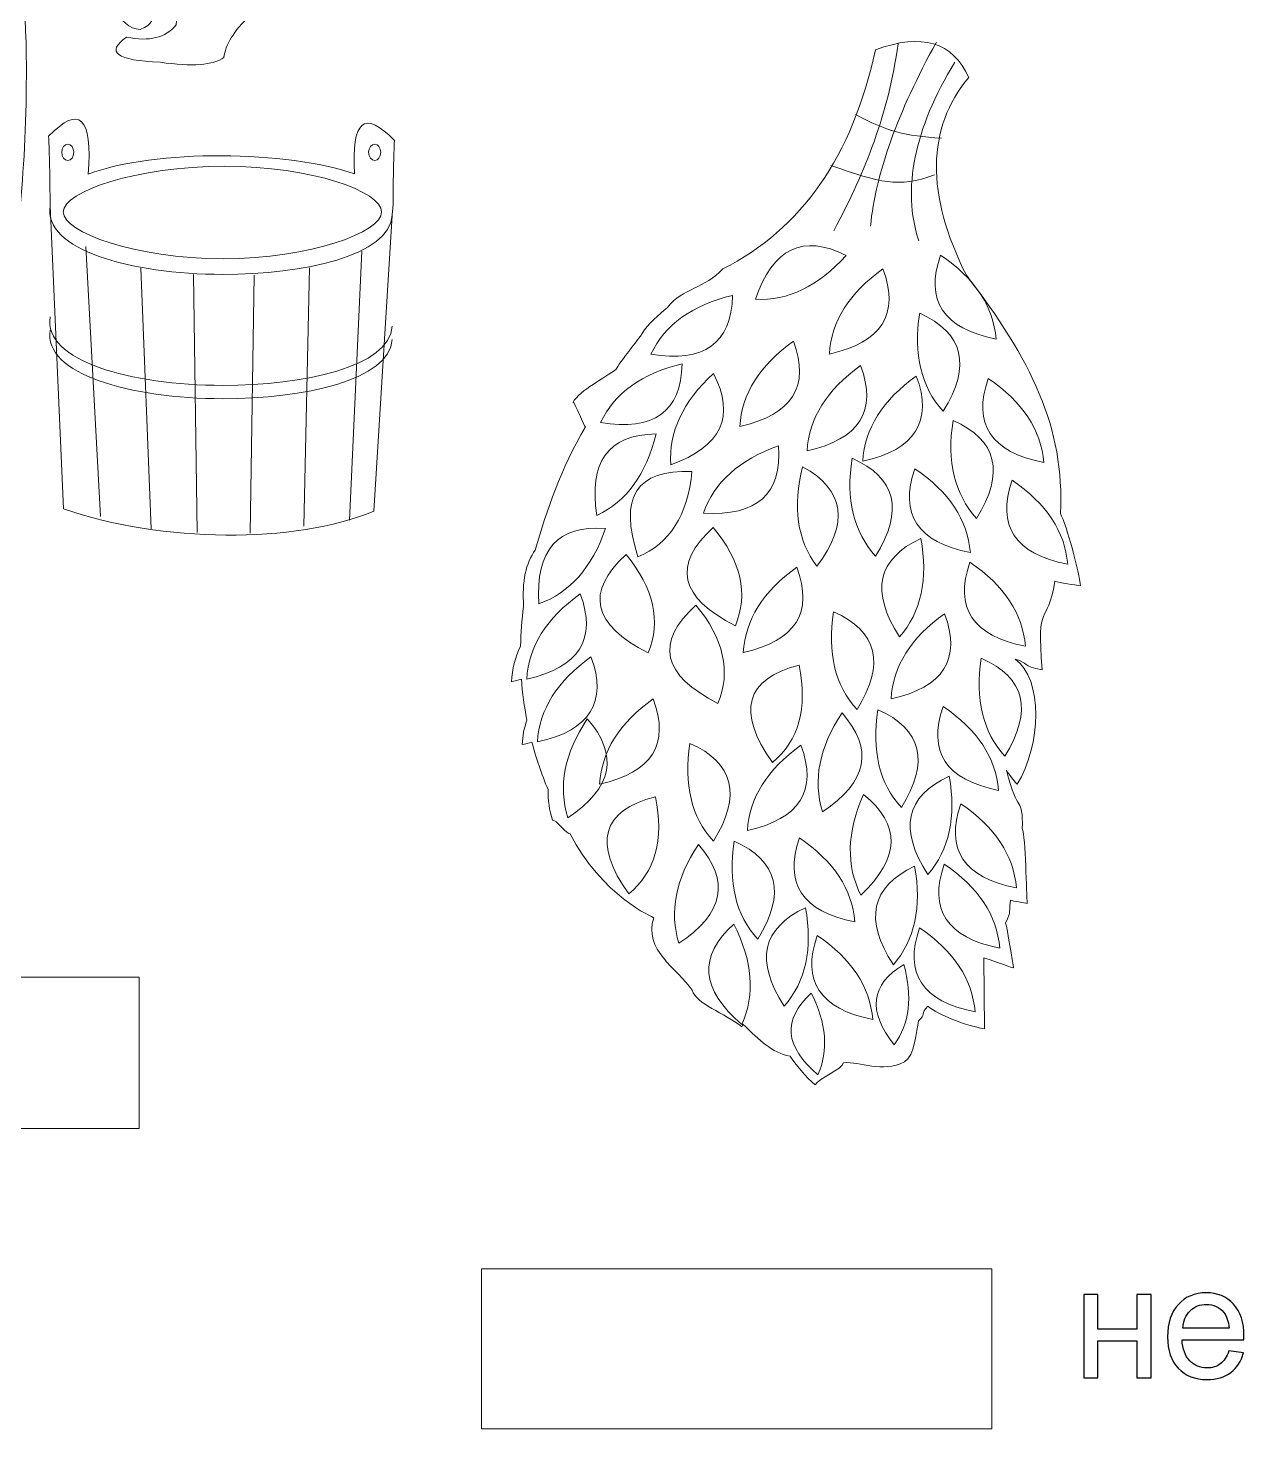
# Model space of a CAD drawing. Header units: centimetres. Extents: x -194 to -71, y -132 to -32.
# Drawn here: x -142.51 to -136.08, y -60.32 to -52.92 of the extents above; entities that cross this region are included whole.
import ezdxf

# ---------------------------------------------------------------- set-up
doc = ezdxf.new("R2010")
doc.units = ezdxf.units.CM
doc.header["$MEASUREMENT"] = 0
doc.layers.add('Layer 1', color=7, linetype='Continuous')

msp = doc.modelspace()

# ---------------------------------------------------------------- linework, layer by layer
at = {"layer": 'Layer 1', "color": 242, "lineweight": 20}
msp.add_lwpolyline([(-140.11195, -60.31619), (-137.41321, -60.31619), (-137.41321, -59.46953), (-140.11195, -59.46953), (-140.11195, -60.31619)], close=True, dxfattribs=at)
at = {"layer": 'Layer 1', "color": 250, "lineweight": 20}
for centre in [(-142.29817, -53.5719), (-140.67562, -53.5719)]:
    msp.add_ellipse(centre, major_axis=(0, 0.04306), ratio=0.7436136, dxfattribs=at)
for points, knots in [([(-141.80799, -53.09588), (-141.64111, -53.12038), (-141.52923, -53.11214), (-141.47237, -53.07115), (-141.47237, -53.07115), (-141.46658, -53.00512), (-141.42081, -52.9313), (-141.33506, -52.84974), (-141.33506, -52.84974), (-141.22352, -52.7187), (-141.22908, -52.60597), (-141.35172, -52.51157), (-141.35172, -52.51157), (-141.45841, -52.38255), (-141.64424, -52.23359), (-141.62629, -52.12913), (-141.62629, -52.12913), (-141.58117, -51.73998), (-141.5757, -51.36731), (-141.62987, -50.99728), (-141.62987, -50.99728), (-141.59197, -50.99492), (-141.5331, -51.10387), (-141.49481, -51.0987), (-141.49481, -51.0987), (-141.45317, -51.11015), (-141.25241, -51.20742), (-141.20861, -51.20525), (-141.20861, -51.20525), (-141.21272, -51.19357), (-141.00339, -51.21226), (-141.00786, -51.20152), (-141.00786, -51.20152), (-140.72723, -51.14377), (-140.44417, -51.21312), (-140.44417, -51.21312), (-140.44417, -51.21312), (-140.36127, -51.26539), (-140.45853, -51.08039), (-140.38363, -51.03937), (-140.38363, -51.03937), (-140.35103, -51.02153), (-140.14413, -51.14837), (-140.11225, -51.13771), (-140.11225, -51.13771), (-140.05187, -51.13727), (-140.0802, -50.97036), (-140.00398, -50.91822), (-140.00398, -50.91822), (-140.00733, -50.91561), (-139.93165, -50.86477), (-139.93508, -50.86228), (-139.93508, -50.86228), (-139.84842, -50.8109), (-139.79724, -50.81005), (-139.7602, -50.74006), (-139.7602, -50.74006), (-139.7269, -50.72993), (-139.4367, -50.64122), (-139.39849, -50.61508), (-139.39849, -50.61508), (-139.42106, -50.59751), (-139.54807, -50.28778), (-139.5741, -50.27678), (-139.5741, -50.27678), (-139.56106, -50.21046), (-139.67431, -50.20307), (-139.69615, -50.10342), (-139.69615, -50.10342), (-139.7061, -50.05798), (-139.80931, -50.0249), (-139.84636, -50.00741), (-139.84636, -50.00741), (-139.84735, -50.00544), (-139.59653, -49.95937), (-139.56476, -49.89611), (-139.56476, -49.89611), (-139.56476, -49.89611), (-139.94398, -49.6959), (-139.94398, -49.6959), (-139.94398, -49.6959), (-139.89586, -49.61428), (-139.96392, -49.59579), (-139.95774, -49.5834), (-139.95774, -49.5834), (-139.98007, -49.5796), (-140.1246, -49.56837), (-140.14682, -49.56822), (-140.14682, -49.56822), (-140.19444, -49.53216), (-140.16548, -49.55152), (-140.23276, -49.52607), (-140.23276, -49.52607), (-140.2277, -49.51709), (-140.20715, -49.47426), (-140.20224, -49.46449), (-140.20224, -49.46449), (-140.24022, -49.458), (-140.20522, -49.28176), (-140.24286, -49.28589), (-140.24286, -49.28589), (-140.37755, -49.24956), (-140.39742, -49.1059), (-140.5934, -49.10277), (-140.5934, -49.10277), (-140.5701, -49.0959), (-141.09649, -49.09495), (-141.07442, -49.08382), (-141.07442, -49.08382), (-141.2049, -48.95041), (-141.43629, -48.94712), (-141.54592, -49.0359), (-141.54592, -49.0359), (-141.5145, -48.98629), (-141.51247, -49.01795), (-141.47416, -48.94172), (-141.47416, -48.94172), (-141.76979, -48.89127), (-141.48268, -48.89698), (-141.66688, -48.81841), (-141.66688, -48.81841), (-141.65649, -48.80208), (-141.78055, -48.72637), (-141.77086, -48.70705), (-141.77086, -48.70705), (-141.8148, -48.69955), (-141.9711, -48.94425), (-142.05781, -49.04512), (-142.05781, -49.04512), (-142.24201, -48.12336), (-142.31892, -48.09432), (-143.01573, -47.99866), (-143.01573, -47.99866), (-143.265, -47.81074), (-143.29327, -47.26369), (-143.19855, -47.15736), (-143.19855, -47.15736), (-143.07854, -47.14787), (-142.96068, -46.98147), (-142.96144, -46.64207), (-142.96144, -46.64207), (-142.9854, -46.54221), (-143.05196, -46.60798), (-143.09455, -46.57766), (-143.09455, -46.57766), (-143.131, -45.90653), (-143.47626, -45.65558), (-144.22188, -45.9295), (-144.22188, -45.9295), (-144.39253, -46.09946), (-144.4702, -46.35174), (-144.45486, -46.68636), (-144.45486, -46.68636), (-144.50127, -47.12342), (-144.4264, -47.42132), (-144.23024, -47.58009), (-144.23024, -47.58009), (-144.20326, -47.72473), (-144.19771, -47.61501), (-144.21363, -47.72267), (-144.21363, -47.72267), (-144.17886, -47.89569), (-144.27592, -47.90061), (-144.67121, -48.0389), (-144.67121, -48.0389), (-144.8523, -48.0246), (-145.14351, -48.30105), (-145.16206, -48.64277), (-145.16206, -48.64277), (-145.44435, -49.61717), (-145.52063, -50.17005), (-145.60721, -50.30137), (-145.60721, -50.30137), (-145.71123, -50.29725), (-145.94835, -50.2221), (-146.31856, -50.07594), (-146.31856, -50.07594), (-146.29998, -49.98395), (-146.33047, -49.90746), (-146.41009, -49.84648), (-146.41009, -49.84648), (-146.47376, -49.80491), (-146.5195, -49.71768), (-146.54735, -49.5848), (-146.54735, -49.5848), (-146.53402, -49.37562), (-146.59227, -49.29643), (-146.72206, -49.34727), (-146.72206, -49.34727), (-146.81252, -49.40091), (-146.81945, -49.4935), (-146.74288, -49.62505), (-146.74288, -49.62505), (-146.71353, -49.69631), (-146.70106, -49.75671), (-146.70542, -49.80621), (-146.70542, -49.80621), (-146.74456, -49.84969), (-146.83194, -49.86176), (-146.96751, -49.84246), (-146.96751, -49.84246), (-147.04566, -49.75187), (-147.23422, -49.69551), (-147.53327, -49.67336), (-147.53327, -49.67336), (-147.65363, -49.6796), (-147.68275, -49.73193), (-147.62061, -49.83036), (-147.62061, -49.83036), (-147.54121, -49.81591), (-147.39699, -49.84006), (-147.18799, -49.90283), (-147.18799, -49.90283), (-147.21571, -49.90283), (-147.26286, -49.90283), (-147.32942, -49.90283), (-147.32942, -49.90283), (-147.43904, -49.8907), (-147.48204, -49.93232), (-147.45837, -50.02763), (-147.45837, -50.02763), (-147.30903, -50.0024), (-147.17453, -50.01583), (-147.05486, -50.06788), (-147.05486, -50.06788), (-147.12417, -50.06384), (-147.19488, -50.0625), (-147.26702, -50.06386), (-147.26702, -50.06386), (-147.40358, -50.08878), (-147.40427, -50.19613), (-147.3003, -50.21685), (-147.3003, -50.21685), (-147.21638, -50.18001), (-147.08466, -50.19075), (-146.95502, -50.23697), (-146.95502, -50.23697), (-147.08299, -50.20487), (-147.47612, -50.33706), (-147.19005, -50.396), (-147.19005, -50.396), (-147.16495, -50.35572), (-147.02061, -50.37898), (-146.95154, -50.39452), (-146.95154, -50.39452), (-146.7649, -50.43643), (-146.55182, -50.51199), (-146.33936, -50.51476), (-146.33936, -50.51476), (-146.16362, -50.571), (-145.96533, -50.68238), (-145.74448, -50.84889), (-145.74448, -50.84889), (-145.44932, -50.95341), (-145.25796, -50.95208), (-145.17042, -50.84487), (-145.17042, -50.84487), (-145.23675, -51.16274), (-145.22566, -51.48477), (-145.13713, -51.81106), (-145.13713, -51.81106), (-145.2565, -51.80729), (-145.35634, -52.1401), (-145.43664, -52.80947), (-145.43664, -52.80947), (-145.57475, -53.34101), (-145.77997, -53.81339), (-146.05233, -54.22656), (-146.05233, -54.22656), (-145.92601, -54.38476), (-145.74855, -54.50554), (-145.51985, -54.58889), (-145.51985, -54.58889), (-145.51153, -54.75796), (-145.50877, -54.81431), (-145.51153, -54.75796), (-145.51153, -54.75796), (-145.57418, -54.8794), (-145.57974, -55.03507), (-145.52819, -55.22494), (-145.52819, -55.22494), (-145.73662, -55.47461), (-145.83922, -55.79669), (-145.83601, -56.19115), (-145.83601, -56.19115), (-145.91676, -56.58067), (-146.01659, -57.13357), (-146.15217, -57.36668), (-146.15217, -57.36668), (-146.29035, -57.59107), (-146.57322, -57.60181), (-146.85936, -57.56797), (-146.85936, -57.56797), (-147.15226, -57.54964), (-147.14391, -57.64896), (-147.03407, -57.80146), (-147.03407, -57.80146), (-146.87595, -57.84856), (-146.73539, -57.89388), (-146.60285, -57.92923), (-146.60285, -57.92923), (-146.60285, -57.92923), (-147.32057, -57.92923), (-147.32057, -57.92923), (-147.32057, -57.92923), (-147.32057, -57.92923), (-147.32057, -58.72923), (-147.32057, -58.72923), (-147.32057, -58.72923), (-147.32057, -58.72923), (-145.52057, -58.72923), (-145.52057, -58.72923), (-145.52057, -58.72923), (-145.52057, -58.72923), (-145.52057, -57.9834), (-145.52057, -57.9834), (-145.52057, -57.9834), (-145.50454, -57.986), (-145.49025, -57.98967), (-145.47826, -57.99472), (-145.47826, -57.99472), (-145.35079, -57.92643), (-145.38744, -57.69024), (-145.49968, -57.50758), (-145.49968, -57.50758), (-145.53673, -57.38594), (-145.53336, -56.98872), (-145.3701, -56.76281), (-145.3701, -56.76281), (-145.02121, -56.28273), (-144.74876, -55.83609), (-144.8282, -55.28912), (-144.8282, -55.28912), (-144.82282, -55.00049), (-144.76573, -54.82094), (-144.65461, -54.66942), (-144.65461, -54.66942), (-144.3993, -54.6764), (-144.10256, -54.66835), (-143.76439, -54.64526), (-143.76439, -54.64526), (-143.76371, -54.49661), (-143.6805, -54.75962), (-143.51479, -55.43431), (-143.51479, -55.43431), (-143.53715, -55.90135), (-143.53715, -56.30126), (-143.51479, -56.634), (-143.51479, -56.634), (-143.47425, -56.99166), (-143.57687, -57.28688), (-143.82263, -57.51968), (-143.82263, -57.51968), (-143.89755, -57.61537), (-144.06671, -57.70931), (-144.33014, -57.80148), (-144.33014, -57.80148), (-144.41412, -57.98259), (-144.21088, -58.06437), (-143.72057, -58.04683), (-143.72057, -58.04683), (-143.72057, -58.04683), (-143.72057, -58.72923), (-143.72057, -58.72923), (-143.72057, -58.72923), (-143.72057, -58.72923), (-141.92057, -58.72923), (-141.92057, -58.72923), (-141.92057, -58.72923), (-141.92057, -58.72923), (-141.92057, -57.92923), (-141.92057, -57.92923), (-141.92057, -57.92923), (-141.92057, -57.92923), (-143.02771, -57.92923), (-143.02771, -57.92923), (-143.02771, -57.92923), (-143.00683, -57.92188), (-142.98615, -57.91419), (-142.96569, -57.90615), (-142.96569, -57.90615), (-142.88931, -57.86846), (-142.87822, -57.7584), (-142.93241, -57.57605), (-142.93241, -57.57605), (-143.02485, -57.38453), (-143.02208, -57.1215), (-142.92408, -56.78699), (-142.92408, -56.78699), (-142.61253, -56.34493), (-142.60977, -55.77058), (-142.91577, -55.06394), (-142.91577, -55.06394), (-142.90084, -54.89736), (-142.87866, -54.69607), (-142.84921, -54.46006), (-142.84921, -54.46006), (-142.78305, -54.4323), (-142.7137, -54.40546), (-142.6412, -54.37955), (-142.6412, -54.37955), (-142.55917, -54.08187), (-142.51758, -53.66052), (-142.51642, -53.11546), (-142.51642, -53.11546), (-142.51768, -52.79202), (-142.55374, -52.42972), (-142.62459, -52.02851), (-142.62459, -52.02851), (-142.57864, -51.59104), (-142.89203, -51.33338), (-143.01563, -50.62752), (-143.01563, -50.62752), (-143.02642, -50.47208), (-143.03349, -50.40942), (-142.94713, -50.1774), (-142.94713, -50.1774), (-142.94366, -50.18123), (-142.92849, -50.21103), (-142.92484, -50.21497), (-142.92484, -50.21497), (-142.90041, -50.26312), (-142.82089, -50.34433), (-142.77863, -50.37895), (-142.77863, -50.37895), (-142.77622, -50.37381), (-142.68555, -50.35814), (-142.68335, -50.35309), (-142.68335, -50.35309), (-142.53979, -50.49179), (-142.6421, -50.70474), (-142.49117, -50.79066), (-142.49117, -50.79066), (-142.4588, -50.83031), (-142.40697, -50.86022), (-142.33561, -50.88037), (-142.33561, -50.88037), (-142.27212, -51.11759), (-142.16432, -51.39625), (-142.03809, -51.74264), (-142.03809, -51.74264), (-141.94801, -51.94991), (-141.94758, -52.15004), (-142.03678, -52.34306), (-142.03678, -52.34306), (-142.12156, -52.39996), (-142.14377, -52.50464), (-142.10335, -52.65708), (-142.10335, -52.65708), (-142.08377, -52.72412), (-142.0699, -52.77243), (-142.06174, -52.802), (-142.06174, -52.802), (-142.01905, -52.87969), (-141.97052, -52.91995), (-141.91614, -52.92277), (-141.91614, -52.92277), (-141.84849, -52.89944), (-141.83325, -52.85919), (-141.87037, -52.802), (-141.87037, -52.802), (-141.93234, -52.76094), (-141.95035, -52.69787), (-141.92445, -52.61279), (-141.92445, -52.61279), (-141.78491, -52.45914), (-141.69895, -52.46585), (-141.66654, -52.63292), (-141.66654, -52.63292), (-141.69796, -52.68976), (-141.71738, -52.77833), (-141.72479, -52.89861), (-141.72479, -52.89861), (-141.78024, -52.96721), (-141.86762, -52.9887), (-141.98685, -52.96302), (-141.98685, -52.96302), (-142.10049, -53.04253), (-142.04086, -53.08683), (-141.80799, -53.09588)], [0, 0, 0, 0, 0.0082645, 0.0082645, 0.0082645, 0.0082645, 0.0165289, 0.0165289, 0.0165289, 0.0165289, 0.0247934, 0.0247934, 0.0247934, 0.0247934, 0.0330579, 0.0330579, 0.0330579, 0.0330579, 0.0413223, 0.0413223, 0.0413223, 0.0413223, 0.0495868, 0.0495868, 0.0495868, 0.0495868, 0.0578512, 0.0578512, 0.0578512, 0.0578512, 0.0661157, 0.0661157, 0.0661157, 0.0661157, 0.0743802, 0.0743802, 0.0743802, 0.0743802, 0.0826446, 0.0826446, 0.0826446, 0.0826446, 0.0909091, 0.0909091, 0.0909091, 0.0909091, 0.0991736, 0.0991736, 0.0991736, 0.0991736, 0.107438, 0.107438, 0.107438, 0.107438, 0.1157025, 0.1157025, 0.1157025, 0.1157025, 0.1239669, 0.1239669, 0.1239669, 0.1239669, 0.1322314, 0.1322314, 0.1322314, 0.1322314, 0.1404959, 0.1404959, 0.1404959, 0.1404959, 0.1487603, 0.1487603, 0.1487603, 0.1487603, 0.1570248, 0.1570248, 0.1570248, 0.1570248, 0.1652893, 0.1652893, 0.1652893, 0.1652893, 0.1735537, 0.1735537, 0.1735537, 0.1735537, 0.1818182, 0.1818182, 0.1818182, 0.1818182, 0.1900826, 0.1900826, 0.1900826, 0.1900826, 0.1983471, 0.1983471, 0.1983471, 0.1983471, 0.2066116, 0.2066116, 0.2066116, 0.2066116, 0.214876, 0.214876, 0.214876, 0.214876, 0.2231405, 0.2231405, 0.2231405, 0.2231405, 0.231405, 0.231405, 0.231405, 0.231405, 0.2396694, 0.2396694, 0.2396694, 0.2396694, 0.2479339, 0.2479339, 0.2479339, 0.2479339, 0.2561983, 0.2561983, 0.2561983, 0.2561983, 0.2644628, 0.2644628, 0.2644628, 0.2644628, 0.2727273, 0.2727273, 0.2727273, 0.2727273, 0.2809917, 0.2809917, 0.2809917, 0.2809917, 0.2892562, 0.2892562, 0.2892562, 0.2892562, 0.2975207, 0.2975207, 0.2975207, 0.2975207, 0.3057851, 0.3057851, 0.3057851, 0.3057851, 0.3140496, 0.3140496, 0.3140496, 0.3140496, 0.322314, 0.322314, 0.322314, 0.322314, 0.3305785, 0.3305785, 0.3305785, 0.3305785, 0.338843, 0.338843, 0.338843, 0.338843, 0.3471074, 0.3471074, 0.3471074, 0.3471074, 0.3553719, 0.3553719, 0.3553719, 0.3553719, 0.3636364, 0.3636364, 0.3636364, 0.3636364, 0.3719008, 0.3719008, 0.3719008, 0.3719008, 0.3801653, 0.3801653, 0.3801653, 0.3801653, 0.3884298, 0.3884298, 0.3884298, 0.3884298, 0.3966942, 0.3966942, 0.3966942, 0.3966942, 0.4049587, 0.4049587, 0.4049587, 0.4049587, 0.4132231, 0.4132231, 0.4132231, 0.4132231, 0.4214876, 0.4214876, 0.4214876, 0.4214876, 0.4297521, 0.4297521, 0.4297521, 0.4297521, 0.4380165, 0.4380165, 0.4380165, 0.4380165, 0.446281, 0.446281, 0.446281, 0.446281, 0.4545455, 0.4545455, 0.4545455, 0.4545455, 0.4628099, 0.4628099, 0.4628099, 0.4628099, 0.4710744, 0.4710744, 0.4710744, 0.4710744, 0.4793388, 0.4793388, 0.4793388, 0.4793388, 0.4876033, 0.4876033, 0.4876033, 0.4876033, 0.4958678, 0.4958678, 0.4958678, 0.4958678, 0.5041322, 0.5041322, 0.5041322, 0.5041322, 0.5123967, 0.5123967, 0.5123967, 0.5123967, 0.5206612, 0.5206612, 0.5206612, 0.5206612, 0.5289256, 0.5289256, 0.5289256, 0.5289256, 0.5371901, 0.5371901, 0.5371901, 0.5371901, 0.5454545, 0.5454545, 0.5454545, 0.5454545, 0.553719, 0.553719, 0.553719, 0.553719, 0.5619835, 0.5619835, 0.5619835, 0.5619835, 0.5702479, 0.5702479, 0.5702479, 0.5702479, 0.5785124, 0.5785124, 0.5785124, 0.5785124, 0.5867769, 0.5867769, 0.5867769, 0.5867769, 0.5950413, 0.5950413, 0.5950413, 0.5950413, 0.6033058, 0.6033058, 0.6033058, 0.6033058, 0.6115702, 0.6115702, 0.6115702, 0.6115702, 0.6198347, 0.6198347, 0.6198347, 0.6198347, 0.6280992, 0.6280992, 0.6280992, 0.6280992, 0.6363636, 0.6363636, 0.6363636, 0.6363636, 0.6446281, 0.6446281, 0.6446281, 0.6446281, 0.6528926, 0.6528926, 0.6528926, 0.6528926, 0.661157, 0.661157, 0.661157, 0.661157, 0.6694215, 0.6694215, 0.6694215, 0.6694215, 0.677686, 0.677686, 0.677686, 0.677686, 0.6859504, 0.6859504, 0.6859504, 0.6859504, 0.6942149, 0.6942149, 0.6942149, 0.6942149, 0.7024793, 0.7024793, 0.7024793, 0.7024793, 0.7107438, 0.7107438, 0.7107438, 0.7107438, 0.7190083, 0.7190083, 0.7190083, 0.7190083, 0.7272727, 0.7272727, 0.7272727, 0.7272727, 0.7355372, 0.7355372, 0.7355372, 0.7355372, 0.7438017, 0.7438017, 0.7438017, 0.7438017, 0.7520661, 0.7520661, 0.7520661, 0.7520661, 0.7603306, 0.7603306, 0.7603306, 0.7603306, 0.768595, 0.768595, 0.768595, 0.768595, 0.7768595, 0.7768595, 0.7768595, 0.7768595, 0.785124, 0.785124, 0.785124, 0.785124, 0.7933884, 0.7933884, 0.7933884, 0.7933884, 0.8016529, 0.8016529, 0.8016529, 0.8016529, 0.8099174, 0.8099174, 0.8099174, 0.8099174, 0.8181818, 0.8181818, 0.8181818, 0.8181818, 0.8264463, 0.8264463, 0.8264463, 0.8264463, 0.8347107, 0.8347107, 0.8347107, 0.8347107, 0.8429752, 0.8429752, 0.8429752, 0.8429752, 0.8512397, 0.8512397, 0.8512397, 0.8512397, 0.8595041, 0.8595041, 0.8595041, 0.8595041, 0.8677686, 0.8677686, 0.8677686, 0.8677686, 0.8760331, 0.8760331, 0.8760331, 0.8760331, 0.8842975, 0.8842975, 0.8842975, 0.8842975, 0.892562, 0.892562, 0.892562, 0.892562, 0.9008264, 0.9008264, 0.9008264, 0.9008264, 0.9090909, 0.9090909, 0.9090909, 0.9090909, 0.9173554, 0.9173554, 0.9173554, 0.9173554, 0.9256198, 0.9256198, 0.9256198, 0.9256198, 0.9338843, 0.9338843, 0.9338843, 0.9338843, 0.9421488, 0.9421488, 0.9421488, 0.9421488, 0.9504132, 0.9504132, 0.9504132, 0.9504132, 0.9586777, 0.9586777, 0.9586777, 0.9586777, 0.9669421, 0.9669421, 0.9669421, 0.9669421, 0.9752066, 0.9752066, 0.9752066, 0.9752066, 0.9834711, 0.9834711, 0.9834711, 0.9834711, 1, 1, 1, 1]), ([(-137.53587, -53.17658), (-137.75907, -53.44498), (-137.76327, -53.79324), (-137.54844, -54.22137), (-137.54844, -54.22137), (-137.2069, -54.66465), (-137.02707, -55.02762), (-137.05124, -55.47964), (-137.05124, -55.47964), (-137.01796, -55.5415), (-136.95079, -55.79266), (-136.945, -55.86265), (-136.945, -55.86265), (-136.97268, -55.85717), (-137.05677, -55.84549), (-137.08087, -55.83819), (-137.08087, -55.83819), (-137.12117, -56.09103), (-137.17882, -55.92556), (-137.1473, -56.30609), (-137.1473, -56.30609), (-137.25659, -56.28446), (-137.21701, -56.27136), (-137.29023, -56.24932), (-137.29023, -56.24932), (-137.14192, -56.35451), (-137.1526, -56.70544), (-137.27999, -56.91055), (-137.27999, -56.91055), (-137.30126, -56.88712), (-137.32002, -56.8622), (-137.33628, -56.83582), (-137.33628, -56.83582), (-137.27689, -57.07797), (-137.24997, -56.96568), (-137.25257, -57.14352), (-137.25257, -57.14352), (-137.23512, -57.18845), (-137.23086, -57.49147), (-137.22682, -57.54035), (-137.22682, -57.54035), (-137.2408, -57.53759), (-137.30189, -57.52664), (-137.31497, -57.52342), (-137.31497, -57.52342), (-137.32554, -57.61467), (-137.31032, -57.57259), (-137.34076, -57.64325), (-137.34076, -57.64325), (-137.33373, -57.67063), (-137.30125, -57.85217), (-137.29885, -57.88093), (-137.29885, -57.88093), (-137.31661, -57.87743), (-137.44003, -57.83079), (-137.45631, -57.82652), (-137.45631, -57.82652), (-137.45631, -57.82652), (-137.45311, -58.2031), (-137.45311, -58.2031), (-137.45311, -58.2031), (-137.55649, -58.18267), (-137.69846, -58.12833), (-137.7521, -58.08249), (-137.7521, -58.08249), (-137.79385, -58.12573), (-137.76103, -58.12499), (-137.80182, -58.1597), (-137.80182, -58.1597), (-137.81208, -58.21113), (-137.82073, -58.34912), (-137.87528, -58.37658), (-137.87528, -58.37658), (-137.9949, -58.43676), (-138.10874, -58.37491), (-138.19729, -58.38106), (-138.19729, -58.38106), (-138.20282, -58.41675), (-138.33216, -58.46464), (-138.34718, -58.49825), (-138.34718, -58.49825), (-138.39278, -58.45999), (-138.45647, -58.38503), (-138.48012, -58.34745), (-138.48012, -58.34745), (-138.58109, -58.32528), (-138.63589, -58.26688), (-138.72921, -58.17746), (-138.72921, -58.17746), (-138.73127, -58.18248), (-138.73342, -58.18749), (-138.73565, -58.19247), (-138.73565, -58.19247), (-138.8266, -58.11616), (-138.97735, -58.07268), (-138.99742, -57.99855), (-138.99742, -57.99855), (-139.07613, -57.88103), (-139.25756, -57.7869), (-139.2007, -57.61543), (-139.2007, -57.61543), (-139.2007, -57.61543), (-139.4778, -57.49761), (-139.64204, -57.17167), (-139.64204, -57.17167), (-139.65424, -57.18074), (-139.72219, -57.09187), (-139.7357, -57.10084), (-139.7357, -57.10084), (-139.7526, -57.04768), (-139.7605, -56.99358), (-139.75942, -56.93855), (-139.75942, -56.93855), (-139.79403, -56.85571), (-139.82247, -56.77213), (-139.84477, -56.68778), (-139.84477, -56.68778), (-139.86128, -56.69253), (-139.87855, -56.69691), (-139.89662, -56.70091), (-139.89662, -56.70091), (-139.89392, -56.6561), (-139.88556, -56.61282), (-139.87157, -56.57106), (-139.87157, -56.57106), (-139.88556, -56.49965), (-139.89521, -56.4277), (-139.90051, -56.35522), (-139.90051, -56.35522), (-139.91728, -56.36005), (-139.93484, -56.36453), (-139.95322, -56.3686), (-139.95322, -56.3686), (-139.94928, -56.30286), (-139.93315, -56.2404), (-139.90487, -56.18123), (-139.90487, -56.18123), (-139.90335, -56.1116), (-139.89796, -56.04151), (-139.88861, -55.97092), (-139.88861, -55.97092), (-139.88861, -55.97092), (-139.88873, -55.97096), (-139.88873, -55.97096), (-139.88873, -55.97096), (-139.89755, -55.839), (-139.87687, -55.73973), (-139.82674, -55.6731), (-139.82674, -55.6731), (-139.76635, -55.45868), (-139.69174, -55.24531), (-139.56185, -55.02234), (-139.56185, -55.02234), (-139.56898, -55.02131), (-139.6185, -54.8932), (-139.62581, -54.89197), (-139.62581, -54.89197), (-139.59546, -54.82839), (-139.45308, -54.76296), (-139.39976, -54.71681), (-139.39976, -54.71681), (-139.35349, -54.64607), (-139.31435, -54.60137), (-139.26121, -54.52979), (-139.26121, -54.52979), (-139.23379, -54.47726), (-139.17169, -54.43099), (-139.1278, -54.39096), (-139.1278, -54.39096), (-139.04619, -54.28871), (-138.93122, -54.29144), (-138.83578, -54.18749), (-138.83578, -54.18749), (-138.41975, -53.97847), (-138.1508, -53.59289), (-138.02895, -53.03076), (-138.02895, -53.03076), (-137.78381, -52.93998), (-137.61945, -52.9886), (-137.53587, -53.17658)], [0, 0, 0, 0, 0.0217391, 0.0217391, 0.0217391, 0.0217391, 0.0434783, 0.0434783, 0.0434783, 0.0434783, 0.0652174, 0.0652174, 0.0652174, 0.0652174, 0.0869565, 0.0869565, 0.0869565, 0.0869565, 0.1086957, 0.1086957, 0.1086957, 0.1086957, 0.1304348, 0.1304348, 0.1304348, 0.1304348, 0.1521739, 0.1521739, 0.1521739, 0.1521739, 0.173913, 0.173913, 0.173913, 0.173913, 0.1956522, 0.1956522, 0.1956522, 0.1956522, 0.2173913, 0.2173913, 0.2173913, 0.2173913, 0.2391304, 0.2391304, 0.2391304, 0.2391304, 0.2608696, 0.2608696, 0.2608696, 0.2608696, 0.2826087, 0.2826087, 0.2826087, 0.2826087, 0.3043478, 0.3043478, 0.3043478, 0.3043478, 0.326087, 0.326087, 0.326087, 0.326087, 0.3478261, 0.3478261, 0.3478261, 0.3478261, 0.3695652, 0.3695652, 0.3695652, 0.3695652, 0.3913043, 0.3913043, 0.3913043, 0.3913043, 0.4130435, 0.4130435, 0.4130435, 0.4130435, 0.4347826, 0.4347826, 0.4347826, 0.4347826, 0.4565217, 0.4565217, 0.4565217, 0.4565217, 0.4782609, 0.4782609, 0.4782609, 0.4782609, 0.5, 0.5, 0.5, 0.5, 0.5217391, 0.5217391, 0.5217391, 0.5217391, 0.5434783, 0.5434783, 0.5434783, 0.5434783, 0.5652174, 0.5652174, 0.5652174, 0.5652174, 0.5869565, 0.5869565, 0.5869565, 0.5869565, 0.6086957, 0.6086957, 0.6086957, 0.6086957, 0.6304348, 0.6304348, 0.6304348, 0.6304348, 0.6521739, 0.6521739, 0.6521739, 0.6521739, 0.673913, 0.673913, 0.673913, 0.673913, 0.6956522, 0.6956522, 0.6956522, 0.6956522, 0.7173913, 0.7173913, 0.7173913, 0.7173913, 0.7391304, 0.7391304, 0.7391304, 0.7391304, 0.7608696, 0.7608696, 0.7608696, 0.7608696, 0.7826087, 0.7826087, 0.7826087, 0.7826087, 0.8043478, 0.8043478, 0.8043478, 0.8043478, 0.826087, 0.826087, 0.826087, 0.826087, 0.8478261, 0.8478261, 0.8478261, 0.8478261, 0.8695652, 0.8695652, 0.8695652, 0.8695652, 0.8913043, 0.8913043, 0.8913043, 0.8913043, 0.9130435, 0.9130435, 0.9130435, 0.9130435, 0.9347826, 0.9347826, 0.9347826, 0.9347826, 0.9565217, 0.9565217, 0.9565217, 0.9565217, 1, 1, 1, 1]), ([(-140.57881, -53.84073), (-140.57881, -53.84073), (-140.57889, -53.84207), (-140.57889, -53.84207), (-140.57889, -53.84207), (-140.57896, -53.85365), (-140.57903, -53.86543), (-140.57908, -53.87741), (-140.57908, -53.87741), (-140.57908, -53.87741), (-140.58104, -53.87677), (-140.58104, -53.87677), (-140.58104, -53.87677), (-140.58104, -53.87677), (-140.67942, -55.46674), (-140.67942, -55.46674), (-140.67942, -55.46674), (-141.09963, -55.64295), (-141.8003, -55.63396), (-142.32106, -55.45562), (-142.32106, -55.45562), (-142.32106, -55.45562), (-142.39148, -53.85531), (-142.39148, -53.85531), (-142.39148, -53.85531), (-142.39214, -53.69874), (-142.39472, -53.57603), (-142.39923, -53.48716), (-142.39923, -53.48716), (-142.23613, -53.31801), (-142.16646, -53.385), (-142.19021, -53.68814), (-142.19021, -53.68814), (-142.19021, -53.68814), (-142.19024, -53.68817), (-142.19024, -53.68817), (-142.19024, -53.68817), (-141.83932, -53.55179), (-141.13168, -53.56354), (-140.78207, -53.686), (-140.78207, -53.686), (-140.80022, -53.40366), (-140.72998, -53.34473), (-140.57133, -53.50927), (-140.57133, -53.50927), (-140.57548, -53.59101), (-140.57799, -53.70141), (-140.57888, -53.84046), (-140.57888, -53.84046), (-140.57888, -53.84046), (-140.57881, -53.84073), (-140.57881, -53.84073)], [0, 0, 0, 0, 0.0714286, 0.0714286, 0.0714286, 0.0714286, 0.1428571, 0.1428571, 0.1428571, 0.1428571, 0.2142857, 0.2142857, 0.2142857, 0.2142857, 0.2857143, 0.2857143, 0.2857143, 0.2857143, 0.3571429, 0.3571429, 0.3571429, 0.3571429, 0.4285714, 0.4285714, 0.4285714, 0.4285714, 0.5, 0.5, 0.5, 0.5, 0.5714286, 0.5714286, 0.5714286, 0.5714286, 0.6428571, 0.6428571, 0.6428571, 0.6428571, 0.7142857, 0.7142857, 0.7142857, 0.7142857, 0.7857143, 0.7857143, 0.7857143, 0.7857143, 0.8571429, 0.8571429, 0.8571429, 0.8571429, 1, 1, 1, 1])]:
    msp.add_open_spline(points, degree=3, knots=knots, dxfattribs=at)
at = {"layer": 'Layer 1', "color": 242, "lineweight": 20}
for points in [[(-137.70668, -52.98983), (-137.91187, -53.36051), (-138.028, -53.68451), (-138.05506, -53.96183)], [(-137.90882, -52.99864), (-137.9635, -53.37593), (-138.0766, -53.65873), (-138.24813, -53.98595)], [(-137.60901, -53.09535), (-137.82507, -53.44935), (-137.88882, -53.76402), (-137.80027, -54.03935)], [(-138.13373, -53.37248), (-137.97071, -53.46073), (-137.8724, -53.48484), (-137.68006, -53.49773)], [(-137.71604, -53.69155), (-137.91434, -53.76107), (-138.00027, -53.73316), (-138.26482, -53.64089)], [(-142.20242, -54.06924), (-142.20242, -54.06924), (-142.12498, -55.49666), (-142.12498, -55.49666)], [(-140.74389, -54.0939), (-140.74389, -54.0939), (-140.80809, -55.51471), (-140.80809, -55.51471)], [(-141.91153, -54.18465), (-141.91153, -54.18465), (-141.85745, -55.56169), (-141.85745, -55.56169)], [(-141.6343, -54.218), (-141.6343, -54.218), (-141.61322, -55.58015), (-141.61322, -55.58015)], [(-141.31201, -54.22117), (-141.31201, -54.22117), (-141.33309, -55.58332), (-141.33309, -55.58332)], [(-141.0199, -54.18285), (-141.0199, -54.18285), (-141.05082, -55.54667), (-141.05082, -55.54667)]]:
    msp.add_open_spline(points, degree=3, dxfattribs=at)
for points, knots in [([(-141.47004, -53.64554), (-141.93456, -53.64554), (-142.32163, -53.78007), (-142.32163, -53.88684), (-142.32163, -53.88684), (-142.32163, -53.99361), (-141.94206, -54.1344), (-141.47753, -54.1344), (-141.47753, -54.1344), (-141.013, -54.1344), (-140.63942, -53.99361), (-140.63942, -53.88684), (-140.63942, -53.88684), (-140.63942, -53.78007), (-141.00551, -53.64554), (-141.47004, -53.64554)], [0, 0, 0, 0, 0.2, 0.2, 0.2, 0.2, 0.4, 0.4, 0.4, 0.4, 0.6, 0.6, 0.6, 0.6, 1, 1, 1, 1]), ([(-140.58269, -53.90347), (-140.59606, -54.1196), (-141.05447, -54.21703), (-141.47876, -54.21667), (-141.47876, -54.21667), (-141.96722, -54.21626), (-142.42742, -54.08607), (-142.39148, -53.85531)], [0, 0, 0, 0, 0.3333333, 0.3333333, 0.3333333, 0.3333333, 1, 1, 1, 1]), ([(-138.18434, -54.11663), (-138.41165, -54.00172), (-138.5712, -54.07898), (-138.66298, -54.34842), (-138.66298, -54.34842), (-138.49013, -54.35716), (-138.33059, -54.27989), (-138.18434, -54.11663)], [0, 0, 0, 0, 0.3333333, 0.3333333, 0.3333333, 0.3333333, 1, 1, 1, 1]), ([(-137.68469, -54.11454), (-137.76842, -54.35509), (-137.67066, -54.50297), (-137.39143, -54.55819), (-137.39143, -54.55819), (-137.40571, -54.38571), (-137.50346, -54.23782), (-137.68469, -54.11454)], [0, 0, 0, 0, 0.3333333, 0.3333333, 0.3333333, 0.3333333, 1, 1, 1, 1]), ([(-137.98916, -54.18739), (-137.9, -54.42598), (-137.99437, -54.57604), (-138.27228, -54.63757), (-138.27228, -54.63757), (-138.26192, -54.46481), (-138.16754, -54.31475), (-137.98916, -54.18739)], [0, 0, 0, 0, 0.3333333, 0.3333333, 0.3333333, 0.3333333, 1, 1, 1, 1]), ([(-138.78402, -54.32767), (-138.79112, -54.58227), (-138.93499, -54.68583), (-139.21564, -54.63836), (-139.21564, -54.63836), (-139.14108, -54.48217), (-138.9972, -54.37861), (-138.78402, -54.32767)], [0, 0, 0, 0, 0.3333333, 0.3333333, 0.3333333, 0.3333333, 1, 1, 1, 1]), ([(-140.58269, -54.49004), (-140.59606, -54.70617), (-141.05447, -54.8036), (-141.47876, -54.80324), (-141.47876, -54.80324), (-141.96722, -54.80283), (-142.42742, -54.67264), (-142.39148, -54.44188)], [0, 0, 0, 0, 0.3333333, 0.3333333, 0.3333333, 0.3333333, 1, 1, 1, 1]), ([(-137.79508, -54.42251), (-137.56211, -54.52544), (-137.52071, -54.69781), (-137.67088, -54.93961), (-137.67088, -54.93961), (-137.78723, -54.81148), (-137.82863, -54.63911), (-137.79508, -54.42251)], [0, 0, 0, 0, 0.3333333, 0.3333333, 0.3333333, 0.3333333, 1, 1, 1, 1]), ([(-140.58269, -54.5601), (-140.59606, -54.77624), (-141.05447, -54.87366), (-141.47876, -54.87331), (-141.47876, -54.87331), (-141.96722, -54.8729), (-142.42742, -54.74271), (-142.39148, -54.51195)], [0, 0, 0, 0, 0.3333333, 0.3333333, 0.3333333, 0.3333333, 1, 1, 1, 1]), ([(-138.46274, -54.56989), (-138.37358, -54.80847), (-138.46796, -54.95853), (-138.74586, -55.02007), (-138.74586, -55.02007), (-138.7355, -54.8473), (-138.64112, -54.69724), (-138.46274, -54.56989)], [0, 0, 0, 0, 0.3333333, 0.3333333, 0.3333333, 0.3333333, 1, 1, 1, 1]), ([(-139.05034, -54.68909), (-139.05743, -54.94369), (-139.20131, -55.04725), (-139.48196, -54.99978), (-139.48196, -54.99978), (-139.4074, -54.84359), (-139.26352, -54.74003), (-139.05034, -54.68909)], [0, 0, 0, 0, 0.3333333, 0.3333333, 0.3333333, 0.3333333, 1, 1, 1, 1]), ([(-138.88578, -54.74063), (-138.76762, -54.96626), (-138.84257, -55.1269), (-139.11066, -55.22256), (-139.11066, -55.22256), (-139.12188, -55.04985), (-139.04692, -54.88921), (-138.88578, -54.74063)], [0, 0, 0, 0, 0.3333333, 0.3333333, 0.3333333, 0.3333333, 1, 1, 1, 1]), ([(-138.10724, -54.69892), (-138.01808, -54.93751), (-138.11245, -55.08757), (-138.39036, -55.1491), (-138.39036, -55.1491), (-138.38, -54.97634), (-138.28562, -54.82628), (-138.10724, -54.69892)], [0, 0, 0, 0, 0.3333333, 0.3333333, 0.3333333, 0.3333333, 1, 1, 1, 1]), ([(-137.81282, -54.75361), (-137.72366, -54.99219), (-137.81803, -55.14225), (-138.09594, -55.20379), (-138.09594, -55.20379), (-138.08558, -55.03102), (-137.9912, -54.88097), (-137.81282, -54.75361)], [0, 0, 0, 0, 0.3333333, 0.3333333, 0.3333333, 0.3333333, 1, 1, 1, 1]), ([(-137.43255, -54.76669), (-137.51628, -55.00723), (-137.41852, -55.15512), (-137.13929, -55.21033), (-137.13929, -55.21033), (-137.15357, -55.03785), (-137.25132, -54.88997), (-137.43255, -54.76669)], [0, 0, 0, 0, 0.3333333, 0.3333333, 0.3333333, 0.3333333, 1, 1, 1, 1]), ([(-137.61874, -54.98872), (-137.38577, -55.09166), (-137.34437, -55.26402), (-137.49454, -55.50583), (-137.49454, -55.50583), (-137.61089, -55.37769), (-137.65229, -55.20532), (-137.61874, -54.98872)], [0, 0, 0, 0, 0.3333333, 0.3333333, 0.3333333, 0.3333333, 1, 1, 1, 1]), ([(-139.18853, -55.05948), (-139.44316, -55.0656), (-139.54727, -55.20908), (-139.50086, -55.48991), (-139.50086, -55.48991), (-139.34439, -55.41594), (-139.24028, -55.27247), (-139.18853, -55.05948)], [0, 0, 0, 0, 0.3333333, 0.3333333, 0.3333333, 0.3333333, 1, 1, 1, 1]), ([(-138.5419, -55.1227), (-138.5219, -55.37661), (-138.65396, -55.49487), (-138.93807, -55.47748), (-138.93807, -55.47748), (-138.88052, -55.31426), (-138.74846, -55.19599), (-138.5419, -55.1227)], [0, 0, 0, 0, 0.3333333, 0.3333333, 0.3333333, 0.3333333, 1, 1, 1, 1]), ([(-138.15246, -55.18806), (-137.91949, -55.29099), (-137.87809, -55.46336), (-138.02826, -55.70516), (-138.02826, -55.70516), (-138.1446, -55.57703), (-138.186, -55.40466), (-138.15246, -55.18806)], [0, 0, 0, 0, 0.3333333, 0.3333333, 0.3333333, 0.3333333, 1, 1, 1, 1]), ([(-138.99877, -55.25832), (-139.29211, -55.24476), (-139.38726, -55.39468), (-139.28423, -55.70809), (-139.28423, -55.70809), (-139.11632, -55.639), (-139.02116, -55.48908), (-138.99877, -55.25832)], [0, 0, 0, 0, 0.3333333, 0.3333333, 0.3333333, 0.3333333, 1, 1, 1, 1]), ([(-138.41363, -55.23255), (-138.19136, -55.35693), (-138.16635, -55.53243), (-138.33859, -55.75904), (-138.33859, -55.75904), (-138.44237, -55.62054), (-138.46738, -55.44504), (-138.41363, -55.23255)], [0, 0, 0, 0, 0.3333333, 0.3333333, 0.3333333, 0.3333333, 1, 1, 1, 1]), ([(-137.82056, -55.24311), (-137.90429, -55.48365), (-137.80654, -55.63153), (-137.5273, -55.68675), (-137.5273, -55.68675), (-137.54158, -55.51427), (-137.63934, -55.36639), (-137.82056, -55.24311)], [0, 0, 0, 0, 0.3333333, 0.3333333, 0.3333333, 0.3333333, 1, 1, 1, 1]), ([(-137.30607, -55.30456), (-137.3898, -55.5451), (-137.29205, -55.69298), (-137.01281, -55.7482), (-137.01281, -55.7482), (-137.02709, -55.57572), (-137.12485, -55.42784), (-137.30607, -55.30456)], [0, 0, 0, 0, 0.3333333, 0.3333333, 0.3333333, 0.3333333, 1, 1, 1, 1]), ([(-139.4551, -55.55898), (-139.70912, -55.54038), (-139.82665, -55.67308), (-139.8077, -55.95709), (-139.8077, -55.95709), (-139.6448, -55.89865), (-139.52726, -55.76594), (-139.4551, -55.55898)], [0, 0, 0, 0, 0.3333333, 0.3333333, 0.3333333, 0.3333333, 1, 1, 1, 1]), ([(-138.88656, -55.55318), (-139.10319, -55.75142), (-139.06413, -55.92465), (-138.76938, -56.07284), (-138.76938, -56.07284), (-138.69982, -55.90512), (-138.73888, -55.7319), (-138.88656, -55.55318)], [0, 0, 0, 0, 0.3333333, 0.3333333, 0.3333333, 0.3333333, 1, 1, 1, 1]), ([(-137.78852, -55.61131), (-138.0191, -55.7195), (-138.05658, -55.89276), (-137.90097, -56.1311), (-137.90097, -56.1311), (-137.78756, -56.00036), (-137.75008, -55.8271), (-137.78852, -55.61131)], [0, 0, 0, 0, 0.3333333, 0.3333333, 0.3333333, 0.3333333, 1, 1, 1, 1]), ([(-139.34727, -55.69657), (-139.56391, -55.89481), (-139.52485, -56.06803), (-139.2301, -56.21623), (-139.2301, -56.21623), (-139.16054, -56.04851), (-139.1996, -55.87529), (-139.34727, -55.69657)], [0, 0, 0, 0, 0.3333333, 0.3333333, 0.3333333, 0.3333333, 1, 1, 1, 1]), ([(-138.44452, -55.76395), (-138.35536, -56.00254), (-138.44973, -56.1526), (-138.72764, -56.21413), (-138.72764, -56.21413), (-138.71728, -56.04137), (-138.6229, -55.89131), (-138.44452, -55.76395)], [0, 0, 0, 0, 0.3333333, 0.3333333, 0.3333333, 0.3333333, 1, 1, 1, 1]), ([(-137.52953, -55.73741), (-137.61326, -55.97796), (-137.5155, -56.12584), (-137.23627, -56.18106), (-137.23627, -56.18106), (-137.25055, -56.00857), (-137.3483, -55.86069), (-137.52953, -55.73741)], [0, 0, 0, 0, 0.3333333, 0.3333333, 0.3333333, 0.3333333, 1, 1, 1, 1]), ([(-139.58907, -55.90455), (-139.49991, -56.14314), (-139.59428, -56.2932), (-139.87219, -56.35473), (-139.87219, -56.35473), (-139.86183, -56.18197), (-139.76745, -56.03191), (-139.58907, -55.90455)], [0, 0, 0, 0, 0.3333333, 0.3333333, 0.3333333, 0.3333333, 1, 1, 1, 1]), ([(-138.97832, -55.96344), (-139.19495, -56.16169), (-139.1559, -56.33491), (-138.86115, -56.48311), (-138.86115, -56.48311), (-138.79158, -56.31538), (-138.83064, -56.14216), (-138.97832, -55.96344)], [0, 0, 0, 0, 0.3333333, 0.3333333, 0.3333333, 0.3333333, 1, 1, 1, 1]), ([(-138.25044, -55.99907), (-138.01747, -56.102), (-137.97607, -56.27437), (-138.12624, -56.51617), (-138.12624, -56.51617), (-138.24259, -56.38804), (-138.28399, -56.21567), (-138.25044, -55.99907)], [0, 0, 0, 0, 0.3333333, 0.3333333, 0.3333333, 0.3333333, 1, 1, 1, 1]), ([(-137.66342, -56.00949), (-137.57427, -56.24808), (-137.66864, -56.39814), (-137.94655, -56.45967), (-137.94655, -56.45967), (-137.93618, -56.28691), (-137.84181, -56.13685), (-137.66342, -56.00949)], [0, 0, 0, 0, 0.3333333, 0.3333333, 0.3333333, 0.3333333, 1, 1, 1, 1]), ([(-139.53246, -56.23686), (-139.4433, -56.47545), (-139.53768, -56.62551), (-139.81559, -56.68704), (-139.81559, -56.68704), (-139.80522, -56.51428), (-139.71085, -56.36422), (-139.53246, -56.23686)], [0, 0, 0, 0, 0.3333333, 0.3333333, 0.3333333, 0.3333333, 1, 1, 1, 1]), ([(-137.46935, -56.24461), (-137.23638, -56.34754), (-137.19498, -56.51991), (-137.34515, -56.76171), (-137.34515, -56.76171), (-137.46149, -56.63358), (-137.50289, -56.46121), (-137.46935, -56.24461)], [0, 0, 0, 0, 0.3333333, 0.3333333, 0.3333333, 0.3333333, 1, 1, 1, 1]), ([(-138.43243, -56.28131), (-138.71692, -56.35412), (-138.76407, -56.52532), (-138.57389, -56.7949), (-138.57389, -56.7949), (-138.43352, -56.67973), (-138.38637, -56.50853), (-138.43243, -56.28131)], [0, 0, 0, 0, 0.3333333, 0.3333333, 0.3333333, 0.3333333, 1, 1, 1, 1]), ([(-139.20369, -56.45905), (-139.11453, -56.69764), (-139.2089, -56.8477), (-139.48681, -56.90923), (-139.48681, -56.90923), (-139.47645, -56.73647), (-139.38207, -56.58641), (-139.20369, -56.45905)], [0, 0, 0, 0, 0.3333333, 0.3333333, 0.3333333, 0.3333333, 1, 1, 1, 1]), ([(-138.20562, -56.53364), (-138.03678, -56.72434), (-138.07102, -56.89827), (-138.30833, -57.05544), (-138.30833, -57.05544), (-138.36065, -56.89047), (-138.32642, -56.71654), (-138.20562, -56.53364)], [0, 0, 0, 0, 0.3333333, 0.3333333, 0.3333333, 0.3333333, 1, 1, 1, 1]), ([(-138.01609, -56.51655), (-137.78312, -56.61949), (-137.74172, -56.79186), (-137.89189, -57.03366), (-137.89189, -57.03366), (-138.00824, -56.90552), (-138.04964, -56.73315), (-138.01609, -56.51655)], [0, 0, 0, 0, 0.3333333, 0.3333333, 0.3333333, 0.3333333, 1, 1, 1, 1]), ([(-137.67117, -56.49899), (-137.7549, -56.73954), (-137.65715, -56.88742), (-137.37791, -56.94264), (-137.37791, -56.94264), (-137.39219, -56.77016), (-137.48994, -56.62227), (-137.67117, -56.49899)], [0, 0, 0, 0, 0.3333333, 0.3333333, 0.3333333, 0.3333333, 1, 1, 1, 1]), ([(-139.55238, -56.56508), (-139.38338, -56.75564), (-139.41748, -56.9296), (-139.65467, -57.08696), (-139.65467, -57.08696), (-139.70712, -56.92203), (-139.67303, -56.74807), (-139.55238, -56.56508)], [0, 0, 0, 0, 0.3333333, 0.3333333, 0.3333333, 0.3333333, 1, 1, 1, 1]), ([(-139.00961, -56.69417), (-138.77664, -56.7971), (-138.73524, -56.96947), (-138.88541, -57.21127), (-138.88541, -57.21127), (-139.00176, -57.08314), (-139.04316, -56.91077), (-139.00961, -56.69417)], [0, 0, 0, 0, 0.3333333, 0.3333333, 0.3333333, 0.3333333, 1, 1, 1, 1]), ([(-138.42259, -56.70459), (-138.33344, -56.94318), (-138.42781, -57.09324), (-138.70572, -57.15477), (-138.70572, -57.15477), (-138.69535, -56.98201), (-138.60098, -56.83195), (-138.42259, -56.70459)], [0, 0, 0, 0, 0.3333333, 0.3333333, 0.3333333, 0.3333333, 1, 1, 1, 1]), ([(-137.63913, -56.8672), (-137.86971, -56.97539), (-137.90719, -57.14865), (-137.75158, -57.38698), (-137.75158, -57.38698), (-137.63817, -57.25624), (-137.60068, -57.08298), (-137.63913, -56.8672)], [0, 0, 0, 0, 0.3333333, 0.3333333, 0.3333333, 0.3333333, 1, 1, 1, 1]), ([(-139.1916, -56.97641), (-139.47608, -57.04922), (-139.52324, -57.22042), (-139.33306, -57.49), (-139.33306, -57.49), (-139.19269, -57.37482), (-139.14554, -57.20363), (-139.1916, -56.97641)], [0, 0, 0, 0, 0.3333333, 0.3333333, 0.3333333, 0.3333333, 1, 1, 1, 1]), ([(-138.09206, -56.96383), (-137.89358, -57.12346), (-137.89812, -57.30067), (-138.10566, -57.49547), (-138.10566, -57.49547), (-138.18495, -57.34163), (-138.18042, -57.16442), (-138.09206, -56.96383)], [0, 0, 0, 0, 0.3333333, 0.3333333, 0.3333333, 0.3333333, 1, 1, 1, 1]), ([(-137.57731, -57.01402), (-137.66103, -57.25456), (-137.56328, -57.40244), (-137.28405, -57.45766), (-137.28405, -57.45766), (-137.29833, -57.28518), (-137.39608, -57.1373), (-137.57731, -57.01402)], [0, 0, 0, 0, 0.3333333, 0.3333333, 0.3333333, 0.3333333, 1, 1, 1, 1]), ([(-138.43034, -57.19409), (-138.51407, -57.43464), (-138.41631, -57.58252), (-138.13708, -57.63774), (-138.13708, -57.63774), (-138.15136, -57.46525), (-138.24911, -57.31737), (-138.43034, -57.19409)], [0, 0, 0, 0, 0.3333333, 0.3333333, 0.3333333, 0.3333333, 1, 1, 1, 1]), ([(-138.96479, -57.22874), (-138.79595, -57.41944), (-138.83018, -57.59337), (-139.0675, -57.75054), (-139.0675, -57.75054), (-139.11982, -57.58557), (-139.08559, -57.41164), (-138.96479, -57.22874)], [0, 0, 0, 0, 0.3333333, 0.3333333, 0.3333333, 0.3333333, 1, 1, 1, 1]), ([(-138.77526, -57.21165), (-138.54229, -57.31459), (-138.50089, -57.48695), (-138.65106, -57.72876), (-138.65106, -57.72876), (-138.76741, -57.60062), (-138.80881, -57.42825), (-138.77526, -57.21165)], [0, 0, 0, 0, 0.3333333, 0.3333333, 0.3333333, 0.3333333, 1, 1, 1, 1]), ([(-137.82171, -57.34385), (-138.05228, -57.45204), (-138.08977, -57.6253), (-137.93415, -57.86363), (-137.93415, -57.86363), (-137.82074, -57.73289), (-137.78326, -57.55963), (-137.82171, -57.34385)], [0, 0, 0, 0, 0.3333333, 0.3333333, 0.3333333, 0.3333333, 1, 1, 1, 1]), ([(-137.66523, -57.33211), (-137.74896, -57.57265), (-137.6512, -57.72053), (-137.37197, -57.77575), (-137.37197, -57.77575), (-137.38625, -57.60327), (-137.484, -57.45539), (-137.66523, -57.33211)], [0, 0, 0, 0, 0.3333333, 0.3333333, 0.3333333, 0.3333333, 1, 1, 1, 1]), ([(-138.3983, -57.5623), (-138.62888, -57.67048), (-138.66636, -57.84375), (-138.51074, -58.08208), (-138.51074, -58.08208), (-138.39734, -57.95134), (-138.35985, -57.77808), (-138.3983, -57.5623)], [0, 0, 0, 0, 0.3333333, 0.3333333, 0.3333333, 0.3333333, 1, 1, 1, 1]), ([(-138.77782, -57.64852), (-138.9671, -57.81894), (-138.95272, -57.99562), (-138.73466, -58.17857), (-138.73466, -58.17857), (-138.66405, -58.02056), (-138.67843, -57.84387), (-138.77782, -57.64852)], [0, 0, 0, 0, 0.3333333, 0.3333333, 0.3333333, 0.3333333, 1, 1, 1, 1]), ([(-138.33648, -57.70911), (-138.4202, -57.94966), (-138.32245, -58.09754), (-138.04322, -58.15276), (-138.04322, -58.15276), (-138.0575, -57.98028), (-138.15525, -57.83239), (-138.33648, -57.70911)], [0, 0, 0, 0, 0.3333333, 0.3333333, 0.3333333, 0.3333333, 1, 1, 1, 1]), ([(-137.79565, -57.66883), (-137.87938, -57.90937), (-137.78163, -58.05725), (-137.5024, -58.11247), (-137.5024, -58.11247), (-137.51667, -57.93999), (-137.61443, -57.79211), (-137.79565, -57.66883)], [0, 0, 0, 0, 0.3333333, 0.3333333, 0.3333333, 0.3333333, 1, 1, 1, 1]), ([(-137.8789, -57.86288), (-138.05498, -57.96675), (-138.07184, -58.10803), (-137.92949, -58.28672), (-137.92949, -58.28672), (-137.84874, -58.17369), (-137.83188, -58.03241), (-137.8789, -57.86288)], [0, 0, 0, 0, 0.3333333, 0.3333333, 0.3333333, 0.3333333, 1, 1, 1, 1]), ([(-138.36799, -58.01449), (-138.5216, -58.1528), (-138.50993, -58.29618), (-138.33297, -58.44466), (-138.33297, -58.44466), (-138.27566, -58.31642), (-138.28733, -58.17303), (-138.36799, -58.01449)], [0, 0, 0, 0, 0.3333333, 0.3333333, 0.3333333, 0.3333333, 1, 1, 1, 1])]:
    msp.add_open_spline(points, degree=3, knots=knots, dxfattribs=at)
at = {"layer": 'Layer 1', "color": 250}
for points, knots in [([(-136.92768, -59.6062), (-136.92768, -59.6062), (-136.85317, -59.6062), (-136.85317, -59.6062), (-136.85317, -59.6062), (-136.85317, -59.6062), (-136.85317, -59.78908), (-136.85317, -59.78908), (-136.85317, -59.78908), (-136.85317, -59.78908), (-136.64659, -59.78908), (-136.64659, -59.78908), (-136.64659, -59.78908), (-136.64659, -59.78908), (-136.64659, -59.6062), (-136.64659, -59.6062), (-136.64659, -59.6062), (-136.64659, -59.6062), (-136.57208, -59.6062), (-136.57208, -59.6062), (-136.57208, -59.6062), (-136.57208, -59.6062), (-136.57208, -60.04562), (-136.57208, -60.04562), (-136.57208, -60.04562), (-136.57208, -60.04562), (-136.64659, -60.04562), (-136.64659, -60.04562), (-136.64659, -60.04562), (-136.64659, -60.04562), (-136.64659, -59.85089), (-136.64659, -59.85089), (-136.64659, -59.85089), (-136.64659, -59.85089), (-136.85317, -59.85089), (-136.85317, -59.85089), (-136.85317, -59.85089), (-136.85317, -59.85089), (-136.85317, -60.04562), (-136.85317, -60.04562), (-136.85317, -60.04562), (-136.85317, -60.04562), (-136.92768, -60.04562), (-136.92768, -60.04562), (-136.92768, -60.04562), (-136.92768, -60.04562), (-136.92768, -59.6062), (-136.92768, -59.6062)], [0, 0, 0, 0, 0.0769231, 0.0769231, 0.0769231, 0.0769231, 0.1538462, 0.1538462, 0.1538462, 0.1538462, 0.2307692, 0.2307692, 0.2307692, 0.2307692, 0.3076923, 0.3076923, 0.3076923, 0.3076923, 0.3846154, 0.3846154, 0.3846154, 0.3846154, 0.4615385, 0.4615385, 0.4615385, 0.4615385, 0.5384615, 0.5384615, 0.5384615, 0.5384615, 0.6153846, 0.6153846, 0.6153846, 0.6153846, 0.6923077, 0.6923077, 0.6923077, 0.6923077, 0.7692308, 0.7692308, 0.7692308, 0.7692308, 0.8461538, 0.8461538, 0.8461538, 0.8461538, 1, 1, 1, 1]), ([(-136.16046, -59.90338), (-136.16046, -59.90338), (-136.08341, -59.91354), (-136.08341, -59.91354), (-136.08341, -59.91354), (-136.09541, -59.95827), (-136.11784, -59.99313), (-136.15058, -60.01782), (-136.15058, -60.01782), (-136.18332, -60.04252), (-136.22509, -60.05493), (-136.27603, -60.05493), (-136.27603, -60.05493), (-136.34009, -60.05493), (-136.39089, -60.03518), (-136.42843, -59.99567), (-136.42843, -59.99567), (-136.46597, -59.9563), (-136.48473, -59.90084), (-136.48473, -59.82958), (-136.48473, -59.82958), (-136.48473, -59.75592), (-136.46582, -59.69863), (-136.42787, -59.65799), (-136.42787, -59.65799), (-136.38991, -59.6172), (-136.34066, -59.59688), (-136.28012, -59.59688), (-136.28012, -59.59688), (-136.22156, -59.59688), (-136.17372, -59.61678), (-136.13661, -59.65672), (-136.13661, -59.65672), (-136.0995, -59.69665), (-136.08087, -59.75281), (-136.08087, -59.8252), (-136.08087, -59.8252), (-136.08087, -59.82958), (-136.08101, -59.83621), (-136.08129, -59.84496), (-136.08129, -59.84496), (-136.08129, -59.84496), (-136.40853, -59.84496), (-136.40853, -59.84496), (-136.40853, -59.84496), (-136.40571, -59.89308), (-136.39216, -59.93005), (-136.36761, -59.95559), (-136.36761, -59.95559), (-136.3432, -59.98113), (-136.31258, -59.99397), (-136.27603, -59.99397), (-136.27603, -59.99397), (-136.24879, -59.99397), (-136.22551, -59.98678), (-136.20632, -59.97238), (-136.20632, -59.97238), (-136.18699, -59.95799), (-136.17175, -59.93499), (-136.16046, -59.90338)], [0, 0, 0, 0, 0.0625, 0.0625, 0.0625, 0.0625, 0.125, 0.125, 0.125, 0.125, 0.1875, 0.1875, 0.1875, 0.1875, 0.25, 0.25, 0.25, 0.25, 0.3125, 0.3125, 0.3125, 0.3125, 0.375, 0.375, 0.375, 0.375, 0.4375, 0.4375, 0.4375, 0.4375, 0.5, 0.5, 0.5, 0.5, 0.5625, 0.5625, 0.5625, 0.5625, 0.625, 0.625, 0.625, 0.625, 0.6875, 0.6875, 0.6875, 0.6875, 0.75, 0.75, 0.75, 0.75, 0.8125, 0.8125, 0.8125, 0.8125, 0.875, 0.875, 0.875, 0.875, 1, 1, 1, 1]), ([(-136.4043, -59.784), (-136.4043, -59.784), (-136.15961, -59.784), (-136.15961, -59.784), (-136.15961, -59.784), (-136.16286, -59.74703), (-136.17231, -59.71937), (-136.18769, -59.70088), (-136.18769, -59.70088), (-136.21126, -59.67224), (-136.24202, -59.65785), (-136.2797, -59.65785), (-136.2797, -59.65785), (-136.31385, -59.65785), (-136.34249, -59.66928), (-136.36578, -59.69214), (-136.36578, -59.69214), (-136.38892, -59.715), (-136.40176, -59.74562), (-136.4043, -59.784)], [0, 0, 0, 0, 0.1666667, 0.1666667, 0.1666667, 0.1666667, 0.3333333, 0.3333333, 0.3333333, 0.3333333, 0.5, 0.5, 0.5, 0.5, 0.6666667, 0.6666667, 0.6666667, 0.6666667, 1, 1, 1, 1])]:
    msp.add_open_spline(points, degree=3, knots=knots, dxfattribs=at)

doc.saveas('drawing.dxf')
